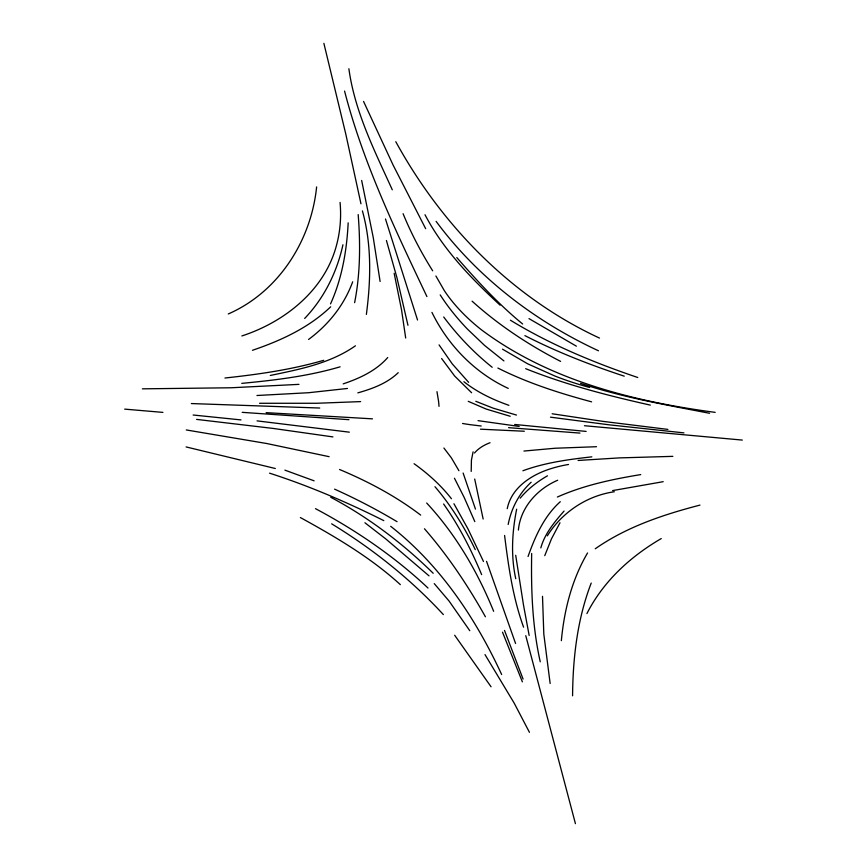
<?xml version="1.0" encoding="UTF-8"?>
<svg xmlns="http://www.w3.org/2000/svg" width="867" height="867" viewBox="0 0 867 867"><rect width="100%" height="100%" fill="white"/><g stroke="black" fill="none" stroke-linecap="round" stroke-linejoin="round"><path stroke-width="1.3" d="M542.504 596.312L543.815 634.113L550.144 683.489M531.677 553.482C531.005 589.733 532.295 626.31 540.249 661.814M572.578 695.8C572.903 657.598 577.379 618.897 591.218 583.068M348.166 222.852C346.811 250.563 342.031 278.47 330.544 303.883M561.35 640.68C564.179 610.13 571.884 579.568 587.555 552.973M366.373 314.396C370.913 280.041 371.78 244.537 362.406 210.887M518.39 530.073C520.417 507.509 537.388 488.88 557.665 480.242M316.618 186.925C311.166 240.723 278.61 291.941 228.281 313.962M354.614 302.659C360.347 273.69 360.477 243.92 358.179 214.572M516.645 509.232C512.083 532.056 510.75 555.855 515.746 578.733M508.181 524.481C511.216 508.485 519.116 493.323 531.146 482.258M342.931 244.765C336.992 272.13 324.106 298.172 304.653 318.46M507.238 508.68C511.454 487.471 531.796 474.531 551.119 468.603A137.636 81.476 17.6 0 1 568.535 464.474M473.1 451.826L471.42 460.182L471.204 471.41M540.813 547.911C544.747 533.628 554.49 521.999 564.059 511.075M544.758 555.671L551.466 538.873L559.995 522.747M528.057 556.506C535.167 536.467 544.118 516.136 560.299 501.7M547.326 535.849C561.957 512.332 586.851 495.686 614.335 491.752M387.733 357.54C376.105 370.751 359.61 378.38 343.202 383.864M398.224 372.68C387.191 383.344 372.344 388.763 357.843 392.87M330.674 306.81C308.869 327.759 280.778 340.677 252.449 350.29M308.554 339.463C322.372 329.265 334.369 316.52 343.18 301.738A334.207 197.86 17.6 0 0 352.685 281.808M355.427 345.803C330.414 363.371 299.679 369.353 270.309 375.454M595.261 548.768C626.538 526.854 663.32 514.619 699.972 505.103M557.383 497.04C583.784 485.238 612.319 479.267 640.724 474.596M241.86 335.952C284.929 321.939 325.223 289.86 336.721 244.451A330.284 195.53 17.6 0 0 340.07 202.412M522.899 470.759C545.018 462.62 568.535 459.456 591.847 456.844M340.113 366.817C308.132 376.256 274.872 380.223 241.774 383.366M323.694 360.304C291.529 369.71 258.214 374.414 224.965 378.012M663.212 481.684L612.601 490.592M347.483 388.459L308.619 392.718L256.957 395.504M523.95 451.046L555.162 448.239L596.518 446.711M578.083 460.464L619.125 457.906L672.857 456.356M298.952 384.363L231.207 387.766L142.372 388.839M360.629 401.605L316.867 403.263L259.558 403.285M319.75 408.032L191.336 403.556M480.437 429.187L524.329 431.246M372.474 418.848L266.147 412.649M242.186 412.345L348.946 419.682M579.947 433.088L508.571 427.659M742.315 440.078L584.445 425.719M124.685 409.126L162.931 412.389M586.146 431.419L514.705 424.472M257.044 420.874L349.336 432.167M683.965 432.882L609.013 424.808L550.469 417.168M193.124 415.011L240.993 419.91M196.581 419.39L273.127 428.428L332.906 436.903M481.218 426.011L470.738 424.743A132.272 78.312 17.6 0 1 462.555 423.475M667.904 429.403L602.901 421.362L552.149 413.776M519.138 426.423L478.031 420.647M715.177 412.367C632.953 401.432 548.583 380.169 481.207 329.633A175.535 103.921 17.6 0 1 444.37 290.705L435.895 275.988M186.264 429.945L266.592 443.492L329.124 456.671M709.553 413.277C666.214 404.922 622.506 397.379 580.554 383.355M186.091 446.928L275.316 468.505M650.315 405.106C608.06 395.655 565.945 384.807 525.673 368.681M510.197 416.268L486.051 409.018L468.234 401.323M516.483 415.065L493.247 408.194L475.81 401.302M591.597 401.844C559.497 393.228 527.613 383.051 497.875 368.042M269.561 473.165C308.869 485.813 346.908 502.145 383.799 520.634M624.251 376.159C590.243 364.996 556.777 351.959 524.903 335.627M637.754 377.503C593.646 362.525 550.242 344.6 510.425 320.216M284.907 470.142L314.114 480.827M508.907 405.333C492.889 399.676 477.283 392.296 463.91 381.718M339.55 469.491C368.204 481.521 395.926 496.206 420.679 515.106M598.468 350.777C535.123 321.44 477.804 277.668 436.112 221.367M599.487 338.076C511.996 297.554 441.812 225.68 395.785 141.689M508.246 388.394C474.899 372.951 447.979 345.294 431.939 312.38M330.728 497.257C368.421 517.339 402.765 543.392 433.207 573.271M300.372 517.556C335.562 536.868 370.534 557.459 400.337 584.618M576.382 346.182L528.989 318.612M331.649 523.82C372.691 548.919 410.73 579.167 443.351 614.573M502.513 349.173L527.678 363.815L555.021 376.083A196.885 116.557 17.6 0 0 589.614 387.451M364.92 522.768L385.848 538.971L429.024 575.861M503.933 360.932L484.631 345.478L467.497 329.167A266.472 157.761 17.6 0 1 440.198 294.888M492.207 367.283C473.946 352.728 457.7 335.702 443.72 316.997M390.692 526.312C440.013 564.937 475.582 618.128 501.646 674.515M522.649 323.987C498.427 304.209 477.294 281.038 456.779 257.532M471.605 392.74L454.687 376.072L441.617 358.526M500.086 305.162C471.28 278.556 443.319 249.783 425.003 214.745M468.624 382.336L452.26 363.891L439.07 344.893M434.248 583.61L449.052 601.015L469.773 630.688M426.672 503.012C455.793 534.332 477.619 571.797 493.648 611.3M424.462 528.762C447.979 555.725 467.931 585.615 485.412 616.795M443.904 448.022L451.371 457.852L458.914 470.705M434.985 486.701C451.219 505.71 464.452 527.136 475.268 549.635M454.666 635.251L491.058 686.772M443.601 503.998C459.098 525.879 471.301 549.916 481.64 574.615M453.94 503.749L468.007 528.968L483.472 561.469M485 654.596L514.174 703.104L529.444 732.312M454.46 478.226L464.062 497.203L474.823 521.609M425.664 228.693L393.119 165.088L363.555 101.439M426.922 296.579C395.287 229.918 363.1 162.79 344.567 91.068M392.285 189.797C374.598 150.815 354.744 111.659 348.881 68.731M502.513 632.184L522.378 681.852M504.507 630.417L523.072 679.067M486.56 561.339L515.572 643.487M463.119 473.035L475.463 509.113M523.581 627.177C512.885 597.677 508.452 566.454 504.594 535.47M417.526 319.999L385.49 219.015M386.422 240.495L396.945 277.689L407.956 325.288M575.428 823.65L525.77 635.674M323.879 43.35L345.705 133.691L360.965 203.778M483.147 519.03L474.704 479.028M394.16 273.3L401.54 309.822L405.691 338.032M361.658 180.466L373.233 237.428L380.104 281.461M529.163 635.457L523.538 605.307L515.702 555.27M436.979 391.678L438.507 400.901A183.403 108.57 17.6 0 1 438.995 406.363M520.2 498.157A205.858 121.868 17.6 0 1 547.467 475.82M586.926 613.554A422.207 249.956 17.6 0 1 661.25 538.57M315.48 508.658A391.537 231.792 17.6 0 1 428.005 588.043M334.586 489.151A385.349 228.129 17.6 0 1 397.043 521.685M414.079 463.715A165.597 98.036 17.6 0 1 451.425 498.731M432.666 270.807A593.765 351.514 17.6 0 1 403.079 213.694M560.602 361.387A304.144 180.054 17.6 0 1 472.103 301.174M474.509 453.007A67.572 40.001 17.6 0 1 490.039 442.734"/></g></svg>
